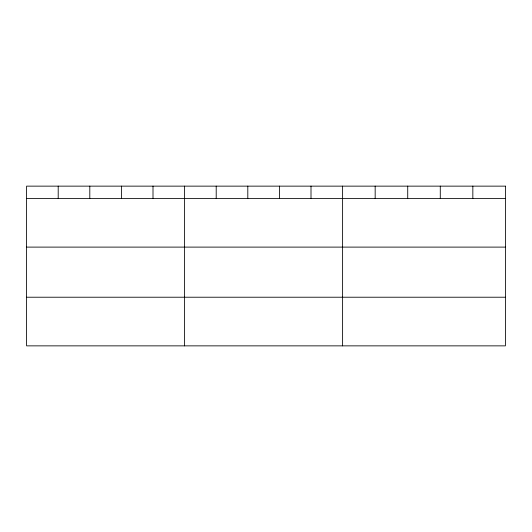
<?xml version="1.0" encoding="UTF-8"?>
<svg xmlns="http://www.w3.org/2000/svg" width="532" height="532" viewBox="0 0 532 532"><rect width="100%" height="100%" fill="white"/><g stroke="black" fill="none" stroke-linecap="round" stroke-linejoin="round"><path stroke-width="0.8" d="M26.6 198.469L505.4 198.469M26.6 247.107L505.4 247.107M26.6 297.222L505.4 297.222M472.842 186.14L472.842 198.469M440.283 186.14L440.283 198.469M407.725 186.14L407.725 198.469M375.166 186.14L375.166 198.469M342.608 186.14L342.608 345.86M311.007 186.14L311.007 198.469M279.406 186.14L279.406 198.469M247.806 186.14L247.806 198.469M216.205 186.14L216.205 198.469M184.604 186.14L184.604 345.86M153.003 186.14L153.003 198.469M121.402 186.14L121.402 198.469M89.802 186.14L89.802 198.469M58.201 186.14L58.201 198.469M505.4 186.14L26.6 186.14L26.6 345.86L505.4 345.86L505.4 186.14"/></g></svg>
